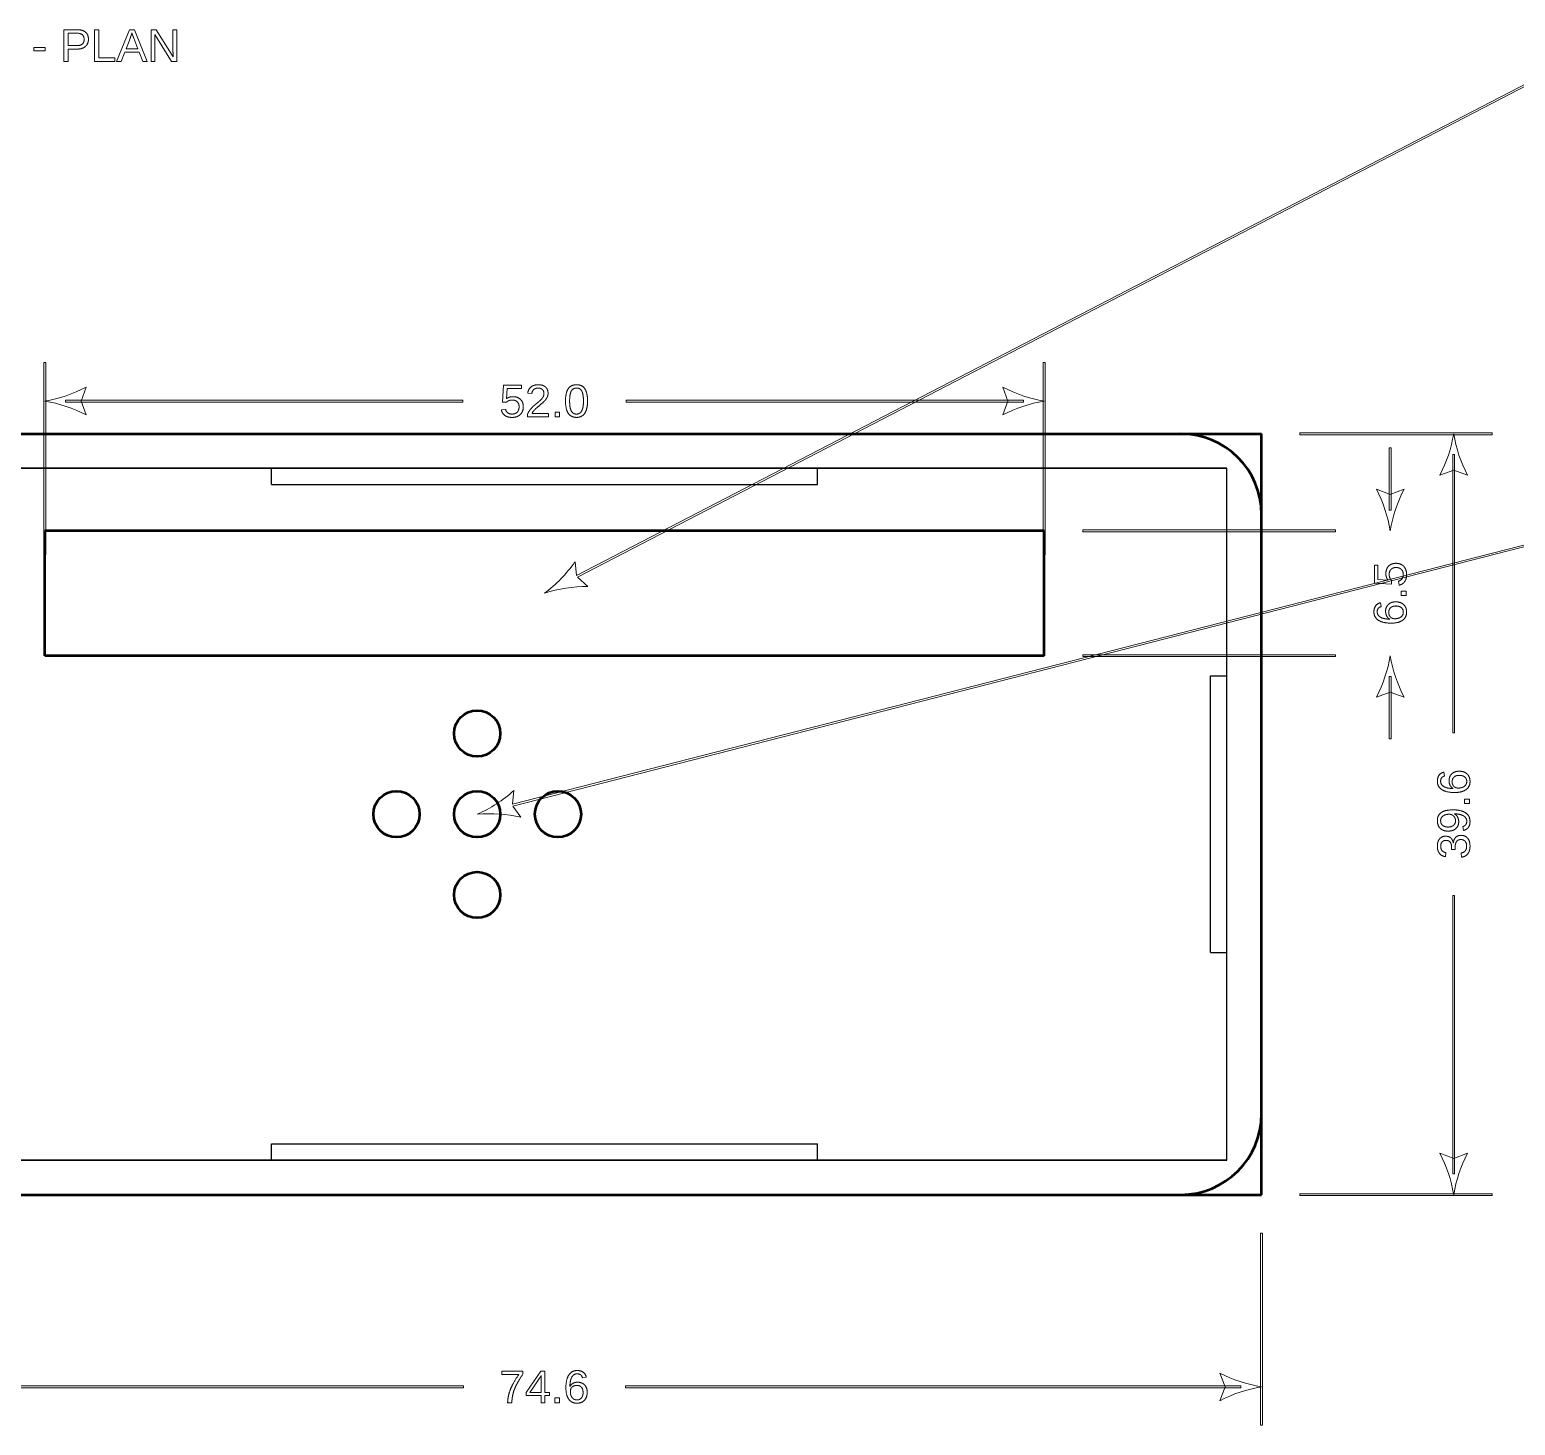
# Model space of a CAD drawing. Header units: millimetres. Extents: x 10 to 414, y 10 to 287.
# Drawn here: x 293.2 to 370.5, y 83.2 to 155.8 of the extents above; entities that cross this region are included whole.
import ezdxf

# ---------------------------------------------------------------- set-up
doc = ezdxf.new("R2010")
doc.units = ezdxf.units.MM
for name, color, linetype, lineweight in [('dimensions', 7, 'Continuous', 13), ('hidden', 7, 'Continuous', 25), ('part', 7, 'Continuous', 50)]:
    doc.layers.add(name, color=color, linetype=linetype, lineweight=lineweight)

msp = doc.modelspace()

# ---------------------------------------------------------------- linework, layer by layer
at = {"layer": 'dimensions'}
for p, q in [((294.995, 155.826), (294.995, 154.174)), ((295.69, 155.826), (294.995, 155.826)), ((295.219, 155.646), (295.663, 155.646)), ((295.219, 154.995), (295.219, 155.646)), ((296.596, 155.826), (296.596, 154.174)), ((296.82, 155.826), (296.596, 155.826)), ((296.82, 154.357), (296.82, 155.826)), ((298.412, 155.826), (297.739, 154.174)), ((298.229, 154.832), (298.439, 155.374)), ((298.667, 155.826), (298.412, 155.826)), ((298.526, 155.624), (298.537, 155.657)), ((298.537, 155.657), (298.568, 155.56)), ((298.634, 155.377), (298.846, 154.832)), ((299.33, 154.174), (298.667, 155.826)), ((299.532, 155.826), (299.532, 154.174)), ((299.792, 155.826), (299.532, 155.826)), ((299.719, 155.581), (300.603, 154.174)), ((299.725, 155.467), (299.719, 155.581)), ((299.731, 155.271), (299.725, 155.467)), ((300.685, 154.41), (299.792, 155.826)), ((300.671, 155.826), (300.671, 154.743)), ((300.872, 155.826), (300.671, 155.826)), ((300.872, 154.174), (300.872, 155.826)), ((293.439, 154.906), (293.439, 154.718)), ((294.025, 154.906), (293.439, 154.906)), ((293.439, 154.718), (294.025, 154.718)), ((294.025, 154.718), (294.025, 154.906)), ((295.673, 154.995), (295.219, 154.995)), ((295.219, 154.818), (295.704, 154.818)), ((295.219, 154.174), (295.219, 154.818)), ((297.971, 154.174), (298.161, 154.657)), ((298.161, 154.657), (298.913, 154.657)), ((298.846, 154.832), (298.229, 154.832)), ((298.913, 154.657), (299.102, 154.174)), ((299.731, 154.174), (299.731, 155.271)), ((374.977, 155.044), (321.672, 127.423)), ((321.718, 127.334), (375.023, 154.956)), ((294.995, 154.174), (295.219, 154.174)), ((296.596, 154.174), (297.654, 154.174)), ((297.654, 154.357), (296.82, 154.357)), ((297.654, 154.174), (297.654, 154.357)), ((297.739, 154.174), (297.971, 154.174)), ((299.102, 154.174), (299.33, 154.174)), ((299.532, 154.174), (299.731, 154.174)), ((300.603, 154.174), (300.872, 154.174)), ((294.05, 138.5), (293.95, 138.5)), ((293.95, 138.5), (293.95, 128.5)), ((294.05, 128.5), (294.05, 138.5)), ((346.05, 138.5), (345.95, 138.5)), ((345.95, 138.5), (345.95, 128.5)), ((346.05, 128.5), (346.05, 138.5)), ((295.89, 136.5), (296.16, 137.22)), ((317.863, 137.325), (317.807, 136.437)), ((318.801, 137.325), (317.863, 137.325)), ((318.023, 136.622), (318.055, 137.146)), ((318.055, 137.146), (318.801, 137.146)), ((318.801, 137.146), (318.801, 137.325)), ((319.128, 136.917), (319.344, 136.897)), ((343.84, 137.22), (344.11, 136.5)), ((295.08, 136.55), (295.08, 136.45)), ((315.759, 136.55), (295.08, 136.55)), ((295.08, 136.45), (315.759, 136.45)), ((296.16, 135.78), (295.89, 136.5)), ((315.759, 136.45), (315.759, 136.55)), ((317.973, 136.068), (317.759, 136.043)), ((317.807, 136.437), (318.014, 136.437)), ((324.241, 136.55), (324.241, 136.45)), ((344.92, 136.55), (324.241, 136.55)), ((324.241, 136.45), (344.92, 136.45)), ((344.11, 136.5), (343.84, 135.78)), ((344.92, 136.45), (344.92, 136.55)), ((319.119, 135.823), (319.119, 135.674)), ((319.119, 135.674), (320.212, 135.674)), ((320.212, 135.853), (319.351, 135.853)), ((320.212, 135.674), (320.212, 135.853)), ((320.552, 135.93), (320.552, 135.674)), ((320.78, 135.93), (320.552, 135.93)), ((320.552, 135.674), (320.78, 135.674)), ((320.78, 135.674), (320.78, 135.93)), ((359.3, 134.85), (359.3, 134.75)), ((369.3, 134.85), (359.3, 134.85)), ((359.3, 134.75), (369.3, 134.75)), ((369.3, 134.75), (369.3, 134.85)), ((364.05, 134.07), (363.95, 134.07)), ((363.95, 134.07), (363.95, 130.83)), ((364.05, 130.83), (364.05, 134.07)), ((367.35, 133.72), (367.25, 133.72)), ((367.25, 133.72), (367.25, 119.237)), ((367.35, 119.237), (367.35, 133.72)), ((366.58, 132.64), (367.3, 132.91)), ((367.3, 132.91), (368.02, 132.64)), ((364, 131.64), (363.28, 131.91)), ((364.72, 131.91), (364, 131.64)), ((363.95, 130.83), (364.05, 130.83)), ((374.988, 130.048), (318.337, 115.523)), ((318.361, 115.426), (375.012, 129.952)), ((348, 129.8), (348, 129.7)), ((361.15, 129.8), (348, 129.8)), ((348, 129.7), (361.15, 129.7)), ((361.15, 129.7), (361.15, 129.8)), ((293.95, 128.5), (294.05, 128.5)), ((345.95, 128.5), (346.05, 128.5)), ((321.672, 127.423), (321.587, 128.133)), ((363.175, 127.961), (363.175, 127.022)), ((363.354, 127.961), (363.175, 127.961)), ((363.354, 127.214), (363.354, 127.961)), ((322.249, 126.855), (321.718, 127.334)), ((363.175, 127.022), (364.063, 126.967)), ((363.878, 127.183), (363.354, 127.214)), ((364.063, 126.967), (364.063, 127.173)), ((364.432, 127.132), (364.457, 126.919)), ((363.523, 125.803), (363.487, 126.005)), ((364.57, 126.604), (364.57, 126.375)), ((364.826, 126.604), (364.57, 126.604)), ((364.57, 126.375), (364.826, 126.375)), ((364.826, 126.375), (364.826, 126.604)), ((348, 123.3), (348, 123.2)), ((361.15, 123.3), (348, 123.3)), ((348, 123.2), (361.15, 123.2)), ((361.15, 123.2), (361.15, 123.3)), ((364.05, 122.17), (363.95, 122.17)), ((363.95, 122.17), (363.95, 118.93)), ((364.05, 118.93), (364.05, 122.17)), ((363.28, 121.09), (364, 121.36)), ((364, 121.36), (364.72, 121.09)), ((367.25, 119.237), (367.35, 119.237)), ((363.95, 118.93), (364.05, 118.93)), ((366.823, 116.99), (366.787, 117.191)), ((318.337, 115.523), (318.413, 116.234)), ((318.771, 114.839), (318.361, 115.426)), ((367.87, 115.789), (367.87, 115.56)), ((368.126, 115.789), (367.87, 115.789)), ((367.87, 115.56), (368.126, 115.56)), ((368.126, 115.56), (368.126, 115.789)), ((367.773, 114.354), (367.805, 114.153)), ((366.88, 112.791), (366.897, 113.003)), ((367.195, 113.274), (367.195, 113.159)), ((367.195, 113.159), (367.377, 113.159)), ((367.284, 113.509), (367.279, 113.509)), ((367.377, 113.159), (367.377, 113.279)), ((367.682, 112.981), (367.702, 112.763)), ((367.35, 110.763), (367.25, 110.763)), ((367.25, 110.763), (367.25, 96.28)), ((367.35, 96.28), (367.35, 110.763)), ((367.3, 97.09), (366.58, 97.36)), ((368.02, 97.36), (367.3, 97.09)), ((367.25, 96.28), (367.35, 96.28)), ((359.3, 95.25), (359.3, 95.15)), ((369.3, 95.25), (359.3, 95.25)), ((359.3, 95.15), (369.3, 95.15)), ((369.3, 95.15), (369.3, 95.25)), ((357.35, 93.2), (357.25, 93.2)), ((357.25, 93.2), (357.25, 83.2)), ((357.35, 83.2), (357.35, 93.2)), ((317.779, 86.025), (317.779, 85.846)), ((318.87, 86.025), (317.779, 86.025)), ((317.779, 85.846), (318.666, 85.846)), ((318.87, 85.854), (318.87, 86.025)), ((319.801, 86.025), (319.046, 84.912)), ((320.023, 86.025), (319.801, 86.025)), ((320.023, 84.914), (320.023, 86.025)), ((355.14, 85.92), (355.41, 85.2)), ((315.779, 85.25), (283.78, 85.25)), ((283.78, 85.15), (315.779, 85.15)), ((315.779, 85.15), (315.779, 85.25)), ((319.259, 84.938), (319.322, 85.024)), ((319.322, 85.024), (319.745, 85.648)), ((319.824, 85.787), (319.824, 84.914)), ((321.974, 85.677), (322.176, 85.713)), ((324.221, 85.25), (324.221, 85.15)), ((356.22, 85.25), (324.221, 85.25)), ((324.221, 85.15), (356.22, 85.15)), ((355.41, 85.2), (355.14, 84.48)), ((356.22, 85.15), (356.22, 85.25)), ((318.083, 84.374), (318.304, 84.374)), ((319.046, 84.912), (319.046, 84.748)), ((319.046, 84.748), (319.824, 84.748)), ((319.24, 84.914), (319.259, 84.938)), ((319.824, 84.914), (319.24, 84.914)), ((319.824, 84.748), (319.824, 84.374)), ((319.824, 84.374), (320.023, 84.374)), ((320.255, 84.914), (320.023, 84.914)), ((320.023, 84.748), (320.255, 84.748)), ((320.023, 84.374), (320.023, 84.748)), ((320.255, 84.748), (320.255, 84.914)), ((320.544, 84.63), (320.544, 84.374)), ((320.773, 84.63), (320.544, 84.63)), ((320.544, 84.374), (320.773, 84.374)), ((320.773, 84.374), (320.773, 84.63)), ((357.25, 83.2), (357.35, 83.2))]:
    msp.add_line(p, q, dxfattribs=at)
for centre, start, end in [((292.8, 143.7), -80.53768, -62.59242), ((347.2, 143.7), -117.40758, -99.46232), ((292.8, 129.3), 62.59242, 80.53768), ((347.2, 129.3), 99.46232, 117.40758), ((360.1, 136), -27.40758, -9.46232), ((374.5, 136), -170.53768, -152.59242), ((356.8, 128.55), 9.46232, 27.40758), ((371.2, 128.55), 152.59242, 170.53768), ((315.622, 132.341), -53.14531, -35.20006), ((322.247, 119.555), 89.98479, 107.93005), ((356.8, 124.45), -27.40758, -9.46232), ((371.2, 124.45), -170.53768, -152.59242), ((313.549, 121.676), -66.15628, -48.21103), ((317.126, 107.728), 76.97382, 94.91907), ((360.1, 94), 9.46232, 27.40758), ((374.5, 94), 152.59242, 170.53768), ((358.5, 92.4), -117.40758, -99.46232), ((358.5, 78), 99.46232, 117.40758)]:
    msp.add_arc(centre, 7.299, start, end, dxfattribs=at)
for points in [[(296.048, 155.326), (296.048, 155.646), (295.663, 155.646)], [(295.69, 155.826), (295.968, 155.826), (296.12, 155.696)], [(296.12, 155.696), (296.273, 155.565), (296.273, 155.329)], [(298.526, 155.624), (298.497, 155.527), (298.439, 155.374)], [(298.634, 155.377), (298.601, 155.458), (298.568, 155.56)], [(295.673, 154.995), (296.048, 154.995), (296.048, 155.326)], [(296.12, 154.956), (295.967, 154.818), (295.704, 154.818)], [(296.273, 155.329), (296.273, 155.094), (296.12, 154.956)], [(300.685, 154.41), (300.671, 154.64), (300.671, 154.743)], [(319.128, 136.917), (319.152, 137.115), (319.296, 137.232)], [(319.296, 137.232), (319.441, 137.35), (319.668, 137.35)], [(319.446, 137.103), (319.359, 137.03), (319.344, 136.897)], [(319.668, 137.176), (319.534, 137.176), (319.446, 137.103)], [(319.668, 137.35), (319.918, 137.35), (320.052, 137.232)], [(319.89, 137.101), (319.81, 137.176), (319.668, 137.176)], [(319.97, 136.89), (319.97, 137.026), (319.89, 137.101)], [(319.923, 136.71), (319.97, 136.789), (319.97, 136.89)], [(320.052, 137.232), (320.186, 137.114), (320.186, 136.897)], [(320.186, 136.897), (320.186, 136.801), (320.142, 136.706)], [(321.093, 136.5), (321.093, 136.925), (321.232, 137.137)], [(321.232, 137.137), (321.371, 137.35), (321.671, 137.35)], [(321.392, 137.02), (321.307, 136.862), (321.307, 136.5)], [(321.671, 137.179), (321.477, 137.179), (321.392, 137.02)], [(321.671, 137.35), (321.963, 137.35), (322.102, 137.135)], [(321.944, 137.018), (321.861, 137.179), (321.671, 137.179)], [(322.026, 136.5), (322.026, 136.857), (321.944, 137.018)], [(322.102, 137.135), (322.241, 136.921), (322.241, 136.5)], [(317.939, 135.751), (317.797, 135.852), (317.759, 136.043)], [(317.973, 136.068), (318.039, 135.823), (318.316, 135.823)], [(318.161, 136.528), (318.088, 136.501), (318.014, 136.437)], [(318.023, 136.622), (318.16, 136.727), (318.364, 136.727)], [(318.321, 136.555), (318.235, 136.555), (318.161, 136.528)], [(318.581, 136.459), (318.485, 136.555), (318.321, 136.555)], [(318.364, 136.727), (318.608, 136.727), (318.753, 136.584)], [(318.678, 136.207), (318.678, 136.363), (318.581, 136.459)], [(318.582, 135.925), (318.678, 136.028), (318.678, 136.207)], [(318.897, 136.212), (318.897, 135.95), (318.742, 135.8)], [(318.753, 136.584), (318.897, 136.441), (318.897, 136.212)], [(319.119, 135.823), (319.179, 135.96), (319.265, 136.065)], [(319.265, 136.065), (319.351, 136.17), (319.446, 136.254)], [(319.446, 136.254), (319.541, 136.339), (319.634, 136.412)], [(319.68, 136.222), (319.545, 136.112), (319.466, 136.024)], [(319.634, 136.412), (319.727, 136.485), (319.802, 136.557)], [(320.012, 136.516), (319.925, 136.421), (319.68, 136.222)], [(319.802, 136.557), (319.877, 136.63), (319.923, 136.71)], [(320.142, 136.706), (320.098, 136.611), (320.012, 136.516)], [(321.236, 135.867), (321.093, 136.084), (321.093, 136.5)], [(321.307, 136.5), (321.307, 136.148), (321.393, 135.986)], [(321.939, 135.989), (322.026, 136.155), (322.026, 136.5)], [(322.241, 136.5), (322.241, 136.086), (322.095, 135.868)], [(318.311, 135.65), (318.08, 135.65), (317.939, 135.751)], [(318.742, 135.8), (318.587, 135.65), (318.311, 135.65)], [(318.316, 135.823), (318.486, 135.823), (318.582, 135.925)], [(319.466, 136.024), (319.386, 135.935), (319.351, 135.853)], [(321.664, 135.65), (321.379, 135.65), (321.236, 135.867)], [(321.393, 135.986), (321.479, 135.823), (321.666, 135.823)], [(322.095, 135.868), (321.949, 135.65), (321.664, 135.65)], [(321.666, 135.823), (321.853, 135.823), (321.939, 135.989)], [(363.773, 127.524), (363.773, 127.767), (363.916, 127.912)], [(363.916, 127.912), (364.059, 128.057), (364.288, 128.057)], [(364.041, 127.741), (363.945, 127.644), (363.945, 127.48)], [(364.293, 127.838), (364.137, 127.838), (364.041, 127.741)], [(364.288, 128.057), (364.55, 128.057), (364.7, 127.902)], [(364.575, 127.742), (364.472, 127.838), (364.293, 127.838)], [(364.677, 127.476), (364.677, 127.646), (364.575, 127.742)], [(364.7, 127.902), (364.85, 127.746), (364.85, 127.471)], [(363.878, 127.183), (363.773, 127.32), (363.773, 127.524)], [(363.945, 127.48), (363.945, 127.395), (363.972, 127.321)], [(363.972, 127.321), (363.999, 127.247), (364.063, 127.173)], [(364.432, 127.132), (364.677, 127.199), (364.677, 127.476)], [(364.749, 127.098), (364.648, 126.956), (364.457, 126.919)], [(364.85, 127.471), (364.85, 127.24), (364.749, 127.098)], [(363.15, 125.534), (363.15, 125.908), (363.487, 126.005)], [(363.902, 125.916), (364.045, 126.051), (364.286, 126.051)], [(364.286, 126.051), (364.547, 126.051), (364.698, 125.909)], [(363.38, 125.097), (363.15, 125.25), (363.15, 125.534)], [(363.523, 125.803), (363.321, 125.741), (363.321, 125.531)], [(363.321, 125.531), (363.321, 125.351), (363.49, 125.252)], [(363.49, 125.252), (363.658, 125.153), (363.977, 125.153)], [(363.759, 125.554), (363.759, 125.782), (363.902, 125.916)], [(363.814, 125.315), (363.759, 125.419), (363.759, 125.554)], [(363.977, 125.153), (363.87, 125.21), (363.814, 125.315)], [(364.019, 125.748), (363.921, 125.66), (363.921, 125.503)], [(363.921, 125.503), (363.921, 125.356), (364.008, 125.265)], [(364.008, 125.265), (364.094, 125.174), (364.245, 125.174)], [(364.295, 125.836), (364.116, 125.836), (364.019, 125.748)], [(364.245, 125.174), (364.436, 125.174), (364.558, 125.268)], [(364.577, 125.749), (364.475, 125.836), (364.295, 125.836)], [(364.558, 125.268), (364.68, 125.363), (364.68, 125.51)], [(364.68, 125.51), (364.68, 125.663), (364.577, 125.749)], [(364.85, 125.517), (364.85, 125.238), (364.642, 125.091)], [(364.698, 125.909), (364.85, 125.767), (364.85, 125.517)], [(364.039, 124.943), (363.61, 124.943), (363.38, 125.097)], [(364.642, 125.091), (364.435, 124.943), (364.039, 124.943)], [(366.45, 116.72), (366.45, 117.094), (366.787, 117.191)], [(366.68, 116.283), (366.45, 116.437), (366.45, 116.72)], [(366.823, 116.99), (366.621, 116.928), (366.621, 116.718)], [(366.621, 116.718), (366.621, 116.537), (366.79, 116.438)], [(367.059, 116.74), (367.059, 116.969), (367.202, 117.103)], [(367.114, 116.501), (367.059, 116.605), (367.059, 116.74)], [(367.202, 117.103), (367.345, 117.237), (367.586, 117.237)], [(367.319, 116.935), (367.221, 116.847), (367.221, 116.69)], [(367.595, 117.023), (367.416, 117.023), (367.319, 116.935)], [(367.586, 117.237), (367.847, 117.237), (367.998, 117.095)], [(367.877, 116.936), (367.775, 117.023), (367.595, 117.023)], [(367.98, 116.697), (367.98, 116.849), (367.877, 116.936)], [(368.15, 116.704), (368.15, 116.425), (367.942, 116.277)], [(367.998, 117.095), (368.15, 116.954), (368.15, 116.704)], [(367.339, 116.13), (366.91, 116.13), (366.68, 116.283)], [(366.79, 116.438), (366.958, 116.339), (367.277, 116.339)], [(367.277, 116.339), (367.17, 116.397), (367.114, 116.501)], [(367.221, 116.69), (367.221, 116.542), (367.308, 116.451)], [(367.308, 116.451), (367.394, 116.361), (367.545, 116.361)], [(367.942, 116.277), (367.735, 116.13), (367.339, 116.13)], [(367.545, 116.361), (367.736, 116.361), (367.858, 116.455)], [(367.858, 116.455), (367.98, 116.549), (367.98, 116.697)], [(366.654, 115.086), (366.858, 115.227), (367.267, 115.227)], [(367.267, 115.227), (367.693, 115.227), (367.921, 115.072)], [(366.45, 114.668), (366.45, 114.944), (366.654, 115.086)], [(366.599, 114.264), (366.45, 114.409), (366.45, 114.668)], [(366.743, 114.906), (366.621, 114.815), (366.621, 114.661)], [(366.621, 114.661), (366.621, 114.509), (366.725, 114.421)], [(366.725, 114.421), (366.829, 114.333), (367.006, 114.333)], [(367.063, 114.998), (366.864, 114.998), (366.743, 114.906)], [(367.006, 114.333), (367.186, 114.333), (367.291, 114.421)], [(367.237, 114.953), (367.161, 114.998), (367.063, 114.998)], [(367.354, 114.829), (367.313, 114.907), (367.237, 114.953)], [(367.291, 114.421), (367.396, 114.509), (367.396, 114.659)], [(367.811, 114.914), (367.642, 115.014), (367.329, 115.019)], [(367.329, 115.019), (367.435, 114.972), (367.499, 114.858)], [(367.396, 114.659), (367.396, 114.75), (367.354, 114.829)], [(367.562, 114.609), (367.562, 114.386), (367.41, 114.252)], [(367.499, 114.858), (367.562, 114.745), (367.562, 114.609)], [(367.773, 114.354), (367.98, 114.418), (367.98, 114.633)], [(367.98, 114.633), (367.98, 114.815), (367.811, 114.914)], [(367.921, 115.072), (368.15, 114.917), (368.15, 114.63)], [(368.15, 114.63), (368.15, 114.436), (368.068, 114.32)], [(366.45, 113.331), (366.45, 113.58), (366.566, 113.717)], [(366.566, 113.717), (366.681, 113.855), (366.887, 113.855)], [(367.006, 114.119), (366.747, 114.119), (366.599, 114.264)], [(366.91, 113.638), (366.777, 113.638), (366.701, 113.56)], [(366.887, 113.855), (367.046, 113.855), (367.145, 113.767)], [(367.119, 113.543), (367.043, 113.638), (366.91, 113.638)], [(367.41, 114.252), (367.258, 114.119), (367.006, 114.119)], [(367.145, 113.767), (367.244, 113.678), (367.279, 113.509)], [(367.284, 113.509), (367.304, 113.695), (367.408, 113.798)], [(367.408, 113.798), (367.512, 113.901), (367.67, 113.901)], [(367.663, 113.682), (367.529, 113.682), (367.453, 113.578)], [(367.896, 113.591), (367.818, 113.682), (367.663, 113.682)], [(367.67, 113.901), (367.899, 113.901), (368.024, 113.755)], [(368.068, 114.32), (367.987, 114.203), (367.805, 114.153)], [(368.024, 113.755), (368.15, 113.61), (368.15, 113.341)], [(366.564, 112.959), (366.45, 113.104), (366.45, 113.331)], [(366.88, 112.791), (366.678, 112.814), (366.564, 112.959)], [(366.701, 113.56), (366.624, 113.482), (366.624, 113.329)], [(366.624, 113.329), (366.624, 113.189), (366.695, 113.103)], [(366.695, 113.103), (366.767, 113.017), (366.897, 113.003)], [(367.195, 113.274), (367.195, 113.447), (367.119, 113.543)], [(367.453, 113.578), (367.377, 113.474), (367.377, 113.279)], [(367.682, 112.981), (367.975, 113.023), (367.975, 113.341)], [(368.037, 112.94), (367.923, 112.791), (367.702, 112.763)], [(367.975, 113.341), (367.975, 113.5), (367.896, 113.591)], [(368.15, 113.341), (368.15, 113.09), (368.037, 112.94)], [(318.218, 85.04), (318.352, 85.39), (318.666, 85.846)], [(318.87, 85.854), (318.617, 85.467), (318.512, 85.248)], [(321.114, 85.161), (321.114, 85.59), (321.267, 85.82)], [(321.267, 85.82), (321.421, 86.05), (321.704, 86.05)], [(321.702, 85.879), (321.522, 85.879), (321.423, 85.71)], [(321.974, 85.677), (321.912, 85.879), (321.702, 85.879)], [(321.704, 86.05), (322.078, 86.05), (322.176, 85.713)], [(318.083, 84.374), (318.083, 84.69), (318.218, 85.04)], [(318.512, 85.248), (318.408, 85.029), (318.356, 84.816)], [(319.791, 85.725), (319.76, 85.67), (319.745, 85.648)], [(319.824, 85.787), (319.821, 85.78), (319.791, 85.725)], [(321.262, 84.558), (321.114, 84.765), (321.114, 85.161)], [(321.423, 85.71), (321.324, 85.542), (321.324, 85.223)], [(321.324, 85.223), (321.381, 85.33), (321.485, 85.386)], [(321.436, 85.192), (321.345, 85.106), (321.345, 84.955)], [(321.674, 85.279), (321.526, 85.279), (321.436, 85.192)], [(321.485, 85.386), (321.59, 85.441), (321.724, 85.441)], [(321.919, 85.181), (321.831, 85.279), (321.674, 85.279)], [(321.724, 85.441), (321.953, 85.441), (322.087, 85.298)], [(322.007, 84.905), (322.007, 85.084), (321.919, 85.181)], [(322.087, 85.298), (322.221, 85.155), (322.221, 84.914)], [(318.356, 84.816), (318.304, 84.602), (318.304, 84.374)], [(321.688, 84.35), (321.409, 84.35), (321.262, 84.558)], [(321.345, 84.955), (321.345, 84.764), (321.439, 84.642)], [(321.439, 84.642), (321.533, 84.52), (321.681, 84.52)], [(321.681, 84.52), (321.833, 84.52), (321.92, 84.623)], [(322.079, 84.502), (321.938, 84.35), (321.688, 84.35)], [(321.92, 84.623), (322.007, 84.725), (322.007, 84.905)], [(322.221, 84.914), (322.221, 84.653), (322.079, 84.502)]]:
    msp.add_open_spline(points, degree=2, dxfattribs=at)
at = {"layer": 'hidden'}
for p, q in [((282.7, 134.8), (357.3, 134.8)), ((357.3, 95.2), (357.3, 134.8)), ((355.5, 133), (284.5, 133)), ((284.5, 133), (355.5, 133)), ((305.8, 133), (334.2, 133)), ((305.8, 133), (334.2, 133)), ((305.8, 132.15), (305.8, 133)), ((305.8, 132.15), (305.8, 133)), ((334.2, 132.15), (334.2, 133)), ((334.2, 132.15), (334.2, 133)), ((355.5, 97), (355.5, 133)), ((355.5, 97), (355.5, 133)), ((305.8, 132.15), (334.2, 132.15)), ((305.8, 132.15), (334.2, 132.15)), ((294, 123.25), (294, 129.75)), ((346, 129.75), (294, 129.75)), ((346, 123.25), (346, 129.75)), ((346, 123.25), (294, 123.25)), ((354.65, 107.8), (354.65, 122.2)), ((354.65, 122.2), (355.5, 122.2)), ((354.65, 122.2), (355.5, 122.2)), ((354.65, 107.8), (354.65, 122.2)), ((355.5, 107.8), (355.5, 122.2)), ((355.5, 107.8), (355.5, 122.2)), ((354.65, 107.8), (355.5, 107.8)), ((354.65, 107.8), (355.5, 107.8)), ((305.8, 97), (305.8, 97.85)), ((305.8, 97.85), (334.2, 97.85)), ((305.8, 97), (305.8, 97.85)), ((305.8, 97.85), (334.2, 97.85)), ((334.2, 97), (334.2, 97.85)), ((334.2, 97), (334.2, 97.85)), ((355.5, 97), (284.5, 97)), ((284.5, 97), (355.5, 97)), ((305.8, 97), (334.2, 97)), ((305.8, 97), (334.2, 97)), ((282.7, 95.2), (357.3, 95.2))]:
    msp.add_line(p, q, dxfattribs=at)
for centre in [(316.5, 119.2), (312.3, 115), (316.5, 115), (320.7, 115), (316.5, 110.8)]:
    msp.add_circle(centre, 1.2, dxfattribs=at)
for centre, start, end in [((353.1, 130.6), 0, 90), ((353.1, 99.4), -450, -360)]:
    msp.add_arc(centre, 4.2, start, end, dxfattribs=at)
at = {"layer": 'part'}
for p, q in [((286.9, 134.8), (353.1, 134.8)), ((353.1, 134.8), (357.3, 134.8)), ((357.3, 130.6), (357.3, 134.8)), ((357.3, 99.4), (357.3, 130.6)), ((294, 123.25), (294, 129.75)), ((346, 129.75), (294, 129.75)), ((346, 123.25), (346, 129.75)), ((346, 123.25), (294, 123.25)), ((357.3, 95.2), (357.3, 99.4)), ((286.9, 95.2), (353.1, 95.2)), ((353.1, 95.2), (357.3, 95.2))]:
    msp.add_line(p, q, dxfattribs=at)
for centre in [(316.5, 119.2), (312.3, 115), (316.5, 115), (320.7, 115), (316.5, 110.8)]:
    msp.add_circle(centre, 1.2, dxfattribs=at)
for centre, start, end in [((353.1, 130.6), 0, 90), ((353.1, 99.4), -450, -360)]:
    msp.add_arc(centre, 4.2, start, end, dxfattribs=at)

doc.saveas('drawing.dxf')
